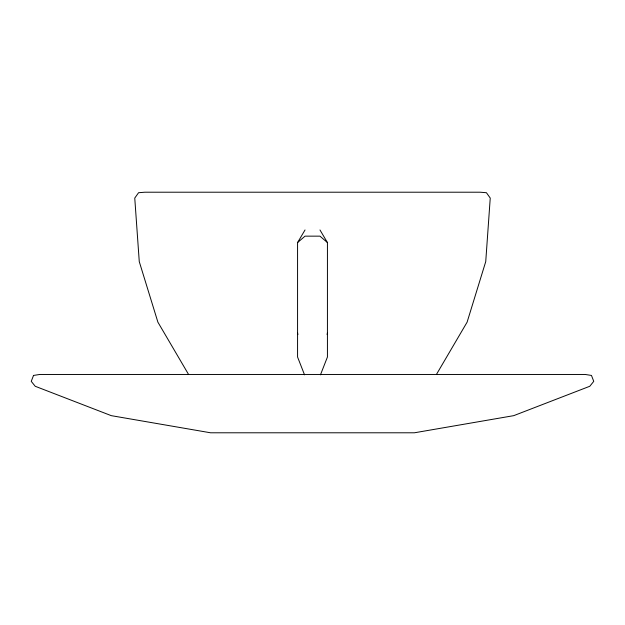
<?xml version="1.0" encoding="UTF-8"?>
<svg xmlns="http://www.w3.org/2000/svg" width="625" height="625" viewBox="0 0 625 625"><rect width="100%" height="100%" fill="white"/><g stroke="black" fill="none" stroke-linecap="round" stroke-linejoin="round"><path stroke-width="0.94" d="M327.109 334.594L327.43 332.695M320.461 374.844L327.43 357.023L327.43 242.57L319.969 229.961M436.438 374.445L467.109 322.156L485.734 261.625L490.242 198.07L486.43 192.719L480.172 192.211L144.828 192.211L138.57 192.719L134.758 198.07L139.266 261.625L157.891 322.156L188.562 374.445M304.539 374.844L297.57 357.023L297.57 242.57L305.031 229.961M297.57 242.57L305.031 236.148L319.969 236.148L327.43 242.57M297.57 332.695L297.891 334.594M33.531 375.438L31.25 381.352L35.227 386.281L111.281 415.656L210.602 432.789L414.398 432.789L513.719 415.656L589.773 386.281L593.75 381.352L591.469 375.438L585.203 374.461L39.797 374.461L33.531 375.438"/></g></svg>
